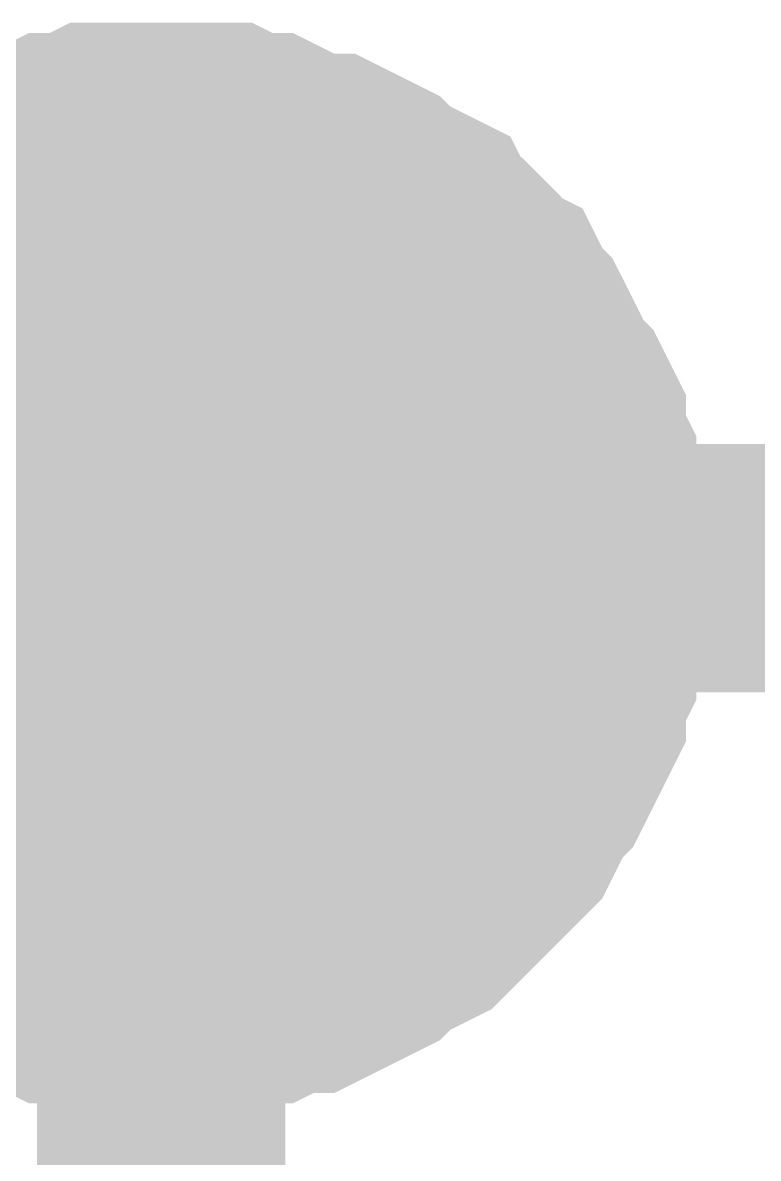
# Model space of a CAD drawing. Header units: inches. Extents: x 0 to 569, y 0 to 432.
# Drawn here: x 370.676 to 371.563, y 136.445 to 137.816 of the extents above; entities that cross this region are included whole.
import ezdxf

# ---------------------------------------------------------------- set-up
doc = ezdxf.new("R2010")
doc.units = ezdxf.units.IN
doc.layers.add('Sheet', color=255, linetype='Continuous')

msp = doc.modelspace()

# ---------------------------------------------------------------- linework, layer by layer
at = {"layer": 'Sheet'}
for points in [[(370.52, 137.542, 0.2997, 0.2997, 0), (370.5448, 137.5668, 0.2997, 0.2997, 0), (370.5572, 137.5792, 0.2997, 0.2997, 0), (370.582, 137.5916, 0.2997, 0.2997, 0), (370.6068, 137.604, 0.2997, 0.2997, 0), (370.6316, 137.6164, 0.2997, 0.2997, 0), (370.644, 137.6288, 0.2997, 0.2997, 0), (370.6688, 137.6288, 0.2997, 0.2997, 0), (370.6937, 137.6412, 0.2997, 0.2997, 0), (370.7185, 137.6536, 0.2997, 0.2997, 0), (370.7433, 137.6536, 0.2997, 0.2997, 0), (370.7681, 137.666, 0.2997, 0.2997, 0), (370.7929, 137.666, 0.2997, 0.2997, 0), (370.8177, 137.666, 0.2997, 0.2997, 0), (370.8425, 137.666, 0.2997, 0.2997, 0)], [(370.52, 137.542, 0.2997, 0.2997, 0), (370.5448, 137.5668, 0.2997, 0.2997, 0), (370.5572, 137.5792, 0.2997, 0.2997, 0), (370.582, 137.5916, 0.2997, 0.2997, 0), (370.6068, 137.604, 0.2997, 0.2997, 0), (370.6316, 137.6164, 0.2997, 0.2997, 0), (370.644, 137.6288, 0.2997, 0.2997, 0), (370.6688, 137.6288, 0.2997, 0.2997, 0), (370.6937, 137.6412, 0.2997, 0.2997, 0), (370.7185, 137.6536, 0.2997, 0.2997, 0), (370.7433, 137.6536, 0.2997, 0.2997, 0), (370.7681, 137.666, 0.2997, 0.2997, 0), (370.7929, 137.666, 0.2997, 0.2997, 0), (370.8177, 137.666, 0.2997, 0.2997, 0), (370.8425, 137.666, 0.2997, 0.2997, 0)], [(370.52, 137.542, 0.2997, 0.2997, 0), (370.5448, 137.5668, 0.2997, 0.2997, 0), (370.5572, 137.5792, 0.2997, 0.2997, 0), (370.582, 137.5916, 0.2997, 0.2997, 0), (370.6068, 137.604, 0.2997, 0.2997, 0), (370.6316, 137.6164, 0.2997, 0.2997, 0), (370.644, 137.6288, 0.2997, 0.2997, 0), (370.6688, 137.6288, 0.2997, 0.2997, 0), (370.6937, 137.6412, 0.2997, 0.2997, 0), (370.7185, 137.6536, 0.2997, 0.2997, 0), (370.7433, 137.6536, 0.2997, 0.2997, 0), (370.7681, 137.666, 0.2997, 0.2997, 0), (370.7929, 137.666, 0.2997, 0.2997, 0), (370.8177, 137.666, 0.2997, 0.2997, 0), (370.8425, 137.666, 0.2997, 0.2997, 0)], [(370.52, 137.542, 0.2997, 0.2997, 0), (370.5448, 137.5668, 0.2997, 0.2997, 0), (370.5572, 137.5792, 0.2997, 0.2997, 0), (370.582, 137.5916, 0.2997, 0.2997, 0), (370.6068, 137.604, 0.2997, 0.2997, 0), (370.6316, 137.6164, 0.2997, 0.2997, 0), (370.644, 137.6288, 0.2997, 0.2997, 0), (370.6688, 137.6288, 0.2997, 0.2997, 0), (370.6937, 137.6412, 0.2997, 0.2997, 0), (370.7185, 137.6536, 0.2997, 0.2997, 0), (370.7433, 137.6536, 0.2997, 0.2997, 0), (370.7681, 137.666, 0.2997, 0.2997, 0), (370.7929, 137.666, 0.2997, 0.2997, 0), (370.8177, 137.666, 0.2997, 0.2997, 0), (370.8425, 137.666, 0.2997, 0.2997, 0)], [(370.8425, 137.666, 0.2997, 0.2997, 0), (370.8425, 137.666, 0.2997, 0.2997, 0)], [(370.8425, 137.666, 0.2997, 0.2997, 0), (370.8673, 137.666, 0.2997, 0.2997, 0), (370.8921, 137.666, 0.2997, 0.2997, 0), (370.9169, 137.666, 0.2997, 0.2997, 0), (370.9417, 137.6536, 0.2997, 0.2997, 0), (370.9665, 137.6536, 0.2997, 0.2997, 0), (370.9913, 137.6412, 0.2997, 0.2997, 0), (371.0161, 137.6288, 0.2997, 0.2997, 0), (371.0409, 137.6288, 0.2997, 0.2997, 0), (371.0657, 137.6164, 0.2997, 0.2997, 0), (371.0905, 137.604, 0.2997, 0.2997, 0), (371.1029, 137.5916, 0.2997, 0.2997, 0), (371.1277, 137.5792, 0.2997, 0.2997, 0), (371.1525, 137.5668, 0.2997, 0.2997, 0), (371.1649, 137.542, 0.2997, 0.2997, 0), (371.1897, 137.5296, 0.2997, 0.2997, 0), (371.2021, 137.5172, 0.2997, 0.2997, 0), (371.2146, 137.4924, 0.2997, 0.2997, 0), (371.2394, 137.48, 0.2997, 0.2997, 0), (371.2518, 137.4552, 0.2997, 0.2997, 0), (371.2642, 137.4428, 0.2997, 0.2997, 0), (371.2766, 137.418, 0.2997, 0.2997, 0), (371.289, 137.3932, 0.2997, 0.2997, 0), (371.3014, 137.3684, 0.2997, 0.2997, 0), (371.3138, 137.356, 0.2997, 0.2997, 0), (371.3262, 137.3312, 0.2997, 0.2997, 0), (371.3262, 137.3063, 0.2997, 0.2997, 0), (371.3386, 137.2815, 0.2997, 0.2997, 0), (371.3386, 137.2567, 0.2997, 0.2997, 0), (371.351, 137.2319, 0.2997, 0.2997, 0), (371.351, 137.2071, 0.2997, 0.2997, 0), (371.351, 137.1823, 0.2997, 0.2997, 0), (371.351, 137.1575, 0.2997, 0.2997, 0)], [(370.8425, 137.666, 0.2997, 0.2997, 0), (370.8425, 137.666, 0.2997, 0.2997, 0)], [(370.8425, 137.666, 0.2997, 0.2997, 0), (370.8673, 137.666, 0.2997, 0.2997, 0), (370.8921, 137.666, 0.2997, 0.2997, 0), (370.9169, 137.666, 0.2997, 0.2997, 0), (370.9417, 137.6536, 0.2997, 0.2997, 0), (370.9665, 137.6536, 0.2997, 0.2997, 0), (370.9913, 137.6412, 0.2997, 0.2997, 0), (371.0161, 137.6288, 0.2997, 0.2997, 0), (371.0409, 137.6288, 0.2997, 0.2997, 0), (371.0657, 137.6164, 0.2997, 0.2997, 0), (371.0905, 137.604, 0.2997, 0.2997, 0), (371.1029, 137.5916, 0.2997, 0.2997, 0), (371.1277, 137.5792, 0.2997, 0.2997, 0), (371.1525, 137.5668, 0.2997, 0.2997, 0), (371.1649, 137.542, 0.2997, 0.2997, 0), (371.1897, 137.5296, 0.2997, 0.2997, 0), (371.2021, 137.5172, 0.2997, 0.2997, 0), (371.2146, 137.4924, 0.2997, 0.2997, 0), (371.2394, 137.48, 0.2997, 0.2997, 0), (371.2518, 137.4552, 0.2997, 0.2997, 0), (371.2642, 137.4428, 0.2997, 0.2997, 0), (371.2766, 137.418, 0.2997, 0.2997, 0), (371.289, 137.3932, 0.2997, 0.2997, 0), (371.3014, 137.3684, 0.2997, 0.2997, 0), (371.3138, 137.356, 0.2997, 0.2997, 0), (371.3262, 137.3312, 0.2997, 0.2997, 0), (371.3262, 137.3063, 0.2997, 0.2997, 0), (371.3386, 137.2815, 0.2997, 0.2997, 0), (371.3386, 137.2567, 0.2997, 0.2997, 0), (371.351, 137.2319, 0.2997, 0.2997, 0), (371.351, 137.2071, 0.2997, 0.2997, 0), (371.351, 137.1823, 0.2997, 0.2997, 0), (371.351, 137.1575, 0.2997, 0.2997, 0)], [(370.8425, 137.666, 0.2997, 0.2997, 0), (370.8425, 137.666, 0.2997, 0.2997, 0)], [(370.8425, 137.666, 0.2997, 0.2997, 0), (370.8673, 137.666, 0.2997, 0.2997, 0), (370.8921, 137.666, 0.2997, 0.2997, 0), (370.9169, 137.666, 0.2997, 0.2997, 0), (370.9417, 137.6536, 0.2997, 0.2997, 0), (370.9665, 137.6536, 0.2997, 0.2997, 0), (370.9913, 137.6412, 0.2997, 0.2997, 0), (371.0161, 137.6288, 0.2997, 0.2997, 0), (371.0409, 137.6288, 0.2997, 0.2997, 0), (371.0657, 137.6164, 0.2997, 0.2997, 0), (371.0905, 137.604, 0.2997, 0.2997, 0), (371.1029, 137.5916, 0.2997, 0.2997, 0), (371.1277, 137.5792, 0.2997, 0.2997, 0), (371.1525, 137.5668, 0.2997, 0.2997, 0), (371.1649, 137.542, 0.2997, 0.2997, 0), (371.1897, 137.5296, 0.2997, 0.2997, 0), (371.2021, 137.5172, 0.2997, 0.2997, 0), (371.2146, 137.4924, 0.2997, 0.2997, 0), (371.2394, 137.48, 0.2997, 0.2997, 0), (371.2518, 137.4552, 0.2997, 0.2997, 0), (371.2642, 137.4428, 0.2997, 0.2997, 0), (371.2766, 137.418, 0.2997, 0.2997, 0), (371.289, 137.3932, 0.2997, 0.2997, 0), (371.3014, 137.3684, 0.2997, 0.2997, 0), (371.3138, 137.356, 0.2997, 0.2997, 0), (371.3262, 137.3312, 0.2997, 0.2997, 0), (371.3262, 137.3063, 0.2997, 0.2997, 0), (371.3386, 137.2815, 0.2997, 0.2997, 0), (371.3386, 137.2567, 0.2997, 0.2997, 0), (371.351, 137.2319, 0.2997, 0.2997, 0), (371.351, 137.2071, 0.2997, 0.2997, 0), (371.351, 137.1823, 0.2997, 0.2997, 0), (371.351, 137.1575, 0.2997, 0.2997, 0)], [(370.8425, 137.666, 0.2997, 0.2997, 0), (370.8425, 137.666, 0.2997, 0.2997, 0)], [(370.8425, 137.666, 0.2997, 0.2997, 0), (370.8673, 137.666, 0.2997, 0.2997, 0), (370.8921, 137.666, 0.2997, 0.2997, 0), (370.9169, 137.666, 0.2997, 0.2997, 0), (370.9417, 137.6536, 0.2997, 0.2997, 0), (370.9665, 137.6536, 0.2997, 0.2997, 0), (370.9913, 137.6412, 0.2997, 0.2997, 0), (371.0161, 137.6288, 0.2997, 0.2997, 0), (371.0409, 137.6288, 0.2997, 0.2997, 0), (371.0657, 137.6164, 0.2997, 0.2997, 0), (371.0905, 137.604, 0.2997, 0.2997, 0), (371.1029, 137.5916, 0.2997, 0.2997, 0), (371.1277, 137.5792, 0.2997, 0.2997, 0), (371.1525, 137.5668, 0.2997, 0.2997, 0), (371.1649, 137.542, 0.2997, 0.2997, 0), (371.1897, 137.5296, 0.2997, 0.2997, 0), (371.2021, 137.5172, 0.2997, 0.2997, 0), (371.2146, 137.4924, 0.2997, 0.2997, 0), (371.2394, 137.48, 0.2997, 0.2997, 0), (371.2518, 137.4552, 0.2997, 0.2997, 0), (371.2642, 137.4428, 0.2997, 0.2997, 0), (371.2766, 137.418, 0.2997, 0.2997, 0), (371.289, 137.3932, 0.2997, 0.2997, 0), (371.3014, 137.3684, 0.2997, 0.2997, 0), (371.3138, 137.356, 0.2997, 0.2997, 0), (371.3262, 137.3312, 0.2997, 0.2997, 0), (371.3262, 137.3063, 0.2997, 0.2997, 0), (371.3386, 137.2815, 0.2997, 0.2997, 0), (371.3386, 137.2567, 0.2997, 0.2997, 0), (371.351, 137.2319, 0.2997, 0.2997, 0), (371.351, 137.2071, 0.2997, 0.2997, 0), (371.351, 137.1823, 0.2997, 0.2997, 0), (371.351, 137.1575, 0.2997, 0.2997, 0)], [(370.6068, 137.604, 0.0991, 0.0991, 0), (370.6316, 137.6164, 0.0991, 0.0991, 0), (370.644, 137.6288, 0.0991, 0.0991, 0), (370.6688, 137.6288, 0.0991, 0.0991, 0), (370.6937, 137.6412, 0.0991, 0.0991, 0), (370.7185, 137.6536, 0.0991, 0.0991, 0), (370.7433, 137.6536, 0.0991, 0.0991, 0), (370.7681, 137.666, 0.0991, 0.0991, 0), (370.7929, 137.666, 0.0991, 0.0991, 0), (370.8177, 137.666, 0.0991, 0.0991, 0), (370.8425, 137.666, 0.0991, 0.0991, 0)], [(370.6068, 137.604, 0.0991, 0.0991, 0), (370.6316, 137.6164, 0.0991, 0.0991, 0), (370.644, 137.6288, 0.0991, 0.0991, 0), (370.6688, 137.6288, 0.0991, 0.0991, 0), (370.6937, 137.6412, 0.0991, 0.0991, 0), (370.7185, 137.6536, 0.0991, 0.0991, 0), (370.7433, 137.6536, 0.0991, 0.0991, 0), (370.7681, 137.666, 0.0991, 0.0991, 0), (370.7929, 137.666, 0.0991, 0.0991, 0), (370.8177, 137.666, 0.0991, 0.0991, 0), (370.8425, 137.666, 0.0991, 0.0991, 0)], [(370.6068, 137.604, 0.0991, 0.0991, 0), (370.6316, 137.6164, 0.0991, 0.0991, 0), (370.644, 137.6288, 0.0991, 0.0991, 0), (370.6688, 137.6288, 0.0991, 0.0991, 0), (370.6937, 137.6412, 0.0991, 0.0991, 0), (370.7185, 137.6536, 0.0991, 0.0991, 0), (370.7433, 137.6536, 0.0991, 0.0991, 0), (370.7681, 137.666, 0.0991, 0.0991, 0), (370.7929, 137.666, 0.0991, 0.0991, 0), (370.8177, 137.666, 0.0991, 0.0991, 0), (370.8425, 137.666, 0.0991, 0.0991, 0)], [(370.6068, 137.604, 0.0991, 0.0991, 0), (370.6316, 137.6164, 0.0991, 0.0991, 0), (370.644, 137.6288, 0.0991, 0.0991, 0), (370.6688, 137.6288, 0.0991, 0.0991, 0), (370.6937, 137.6412, 0.0991, 0.0991, 0), (370.7185, 137.6536, 0.0991, 0.0991, 0), (370.7433, 137.6536, 0.0991, 0.0991, 0), (370.7681, 137.666, 0.0991, 0.0991, 0), (370.7929, 137.666, 0.0991, 0.0991, 0), (370.8177, 137.666, 0.0991, 0.0991, 0), (370.8425, 137.666, 0.0991, 0.0991, 0)], [(370.8425, 137.666, 0.0991, 0.0991, 0), (370.8425, 137.666, 0.0991, 0.0991, 0)], [(370.8425, 137.666, 0.0991, 0.0991, 0), (370.8673, 137.666, 0.0991, 0.0991, 0), (370.8921, 137.666, 0.0991, 0.0991, 0), (370.9169, 137.666, 0.0991, 0.0991, 0), (370.9417, 137.6536, 0.0991, 0.0991, 0), (370.9665, 137.6536, 0.0991, 0.0991, 0), (370.9913, 137.6412, 0.0991, 0.0991, 0), (371.0161, 137.6288, 0.0991, 0.0991, 0), (371.0409, 137.6288, 0.0991, 0.0991, 0), (371.0657, 137.6164, 0.0991, 0.0991, 0), (371.0905, 137.604, 0.0991, 0.0991, 0), (371.1029, 137.5916, 0.0991, 0.0991, 0), (371.1277, 137.5792, 0.0991, 0.0991, 0), (371.1525, 137.5668, 0.0991, 0.0991, 0), (371.1649, 137.542, 0.0991, 0.0991, 0), (371.1897, 137.5296, 0.0991, 0.0991, 0), (371.2021, 137.5172, 0.0991, 0.0991, 0), (371.2146, 137.4924, 0.0991, 0.0991, 0), (371.2394, 137.48, 0.0991, 0.0991, 0), (371.2518, 137.4552, 0.0991, 0.0991, 0), (371.2642, 137.4428, 0.0991, 0.0991, 0), (371.2766, 137.418, 0.0991, 0.0991, 0), (371.289, 137.3932, 0.0991, 0.0991, 0), (371.3014, 137.3684, 0.0991, 0.0991, 0), (371.3138, 137.356, 0.0991, 0.0991, 0), (371.3262, 137.3312, 0.0991, 0.0991, 0), (371.3262, 137.3063, 0.0991, 0.0991, 0), (371.3386, 137.2815, 0.0991, 0.0991, 0), (371.3386, 137.2567, 0.0991, 0.0991, 0), (371.351, 137.2319, 0.0991, 0.0991, 0), (371.351, 137.2071, 0.0991, 0.0991, 0), (371.351, 137.1823, 0.0991, 0.0991, 0), (371.351, 137.1575, 0.0991, 0.0991, 0)], [(370.8425, 137.666, 0.0991, 0.0991, 0), (370.8425, 137.666, 0.0991, 0.0991, 0)], [(370.8425, 137.666, 0.0991, 0.0991, 0), (370.8673, 137.666, 0.0991, 0.0991, 0), (370.8921, 137.666, 0.0991, 0.0991, 0), (370.9169, 137.666, 0.0991, 0.0991, 0), (370.9417, 137.6536, 0.0991, 0.0991, 0), (370.9665, 137.6536, 0.0991, 0.0991, 0), (370.9913, 137.6412, 0.0991, 0.0991, 0), (371.0161, 137.6288, 0.0991, 0.0991, 0), (371.0409, 137.6288, 0.0991, 0.0991, 0), (371.0657, 137.6164, 0.0991, 0.0991, 0), (371.0905, 137.604, 0.0991, 0.0991, 0), (371.1029, 137.5916, 0.0991, 0.0991, 0), (371.1277, 137.5792, 0.0991, 0.0991, 0), (371.1525, 137.5668, 0.0991, 0.0991, 0), (371.1649, 137.542, 0.0991, 0.0991, 0), (371.1897, 137.5296, 0.0991, 0.0991, 0), (371.2021, 137.5172, 0.0991, 0.0991, 0), (371.2146, 137.4924, 0.0991, 0.0991, 0), (371.2394, 137.48, 0.0991, 0.0991, 0), (371.2518, 137.4552, 0.0991, 0.0991, 0), (371.2642, 137.4428, 0.0991, 0.0991, 0), (371.2766, 137.418, 0.0991, 0.0991, 0), (371.289, 137.3932, 0.0991, 0.0991, 0), (371.3014, 137.3684, 0.0991, 0.0991, 0), (371.3138, 137.356, 0.0991, 0.0991, 0), (371.3262, 137.3312, 0.0991, 0.0991, 0), (371.3262, 137.3063, 0.0991, 0.0991, 0), (371.3386, 137.2815, 0.0991, 0.0991, 0), (371.3386, 137.2567, 0.0991, 0.0991, 0), (371.351, 137.2319, 0.0991, 0.0991, 0), (371.351, 137.2071, 0.0991, 0.0991, 0), (371.351, 137.1823, 0.0991, 0.0991, 0), (371.351, 137.1575, 0.0991, 0.0991, 0)], [(370.8425, 137.666, 0.0991, 0.0991, 0), (370.8425, 137.666, 0.0991, 0.0991, 0)], [(370.8425, 137.666, 0.0991, 0.0991, 0), (370.8673, 137.666, 0.0991, 0.0991, 0), (370.8921, 137.666, 0.0991, 0.0991, 0), (370.9169, 137.666, 0.0991, 0.0991, 0), (370.9417, 137.6536, 0.0991, 0.0991, 0), (370.9665, 137.6536, 0.0991, 0.0991, 0), (370.9913, 137.6412, 0.0991, 0.0991, 0), (371.0161, 137.6288, 0.0991, 0.0991, 0), (371.0409, 137.6288, 0.0991, 0.0991, 0), (371.0657, 137.6164, 0.0991, 0.0991, 0), (371.0905, 137.604, 0.0991, 0.0991, 0), (371.1029, 137.5916, 0.0991, 0.0991, 0), (371.1277, 137.5792, 0.0991, 0.0991, 0), (371.1525, 137.5668, 0.0991, 0.0991, 0), (371.1649, 137.542, 0.0991, 0.0991, 0), (371.1897, 137.5296, 0.0991, 0.0991, 0), (371.2021, 137.5172, 0.0991, 0.0991, 0), (371.2146, 137.4924, 0.0991, 0.0991, 0), (371.2394, 137.48, 0.0991, 0.0991, 0), (371.2518, 137.4552, 0.0991, 0.0991, 0), (371.2642, 137.4428, 0.0991, 0.0991, 0), (371.2766, 137.418, 0.0991, 0.0991, 0), (371.289, 137.3932, 0.0991, 0.0991, 0), (371.3014, 137.3684, 0.0991, 0.0991, 0), (371.3138, 137.356, 0.0991, 0.0991, 0), (371.3262, 137.3312, 0.0991, 0.0991, 0), (371.3262, 137.3063, 0.0991, 0.0991, 0), (371.3386, 137.2815, 0.0991, 0.0991, 0), (371.3386, 137.2567, 0.0991, 0.0991, 0), (371.351, 137.2319, 0.0991, 0.0991, 0), (371.351, 137.2071, 0.0991, 0.0991, 0), (371.351, 137.1823, 0.0991, 0.0991, 0), (371.351, 137.1575, 0.0991, 0.0991, 0)], [(370.8425, 137.666, 0.0991, 0.0991, 0), (370.8425, 137.666, 0.0991, 0.0991, 0)], [(370.8425, 137.666, 0.0991, 0.0991, 0), (370.8673, 137.666, 0.0991, 0.0991, 0), (370.8921, 137.666, 0.0991, 0.0991, 0), (370.9169, 137.666, 0.0991, 0.0991, 0), (370.9417, 137.6536, 0.0991, 0.0991, 0), (370.9665, 137.6536, 0.0991, 0.0991, 0), (370.9913, 137.6412, 0.0991, 0.0991, 0), (371.0161, 137.6288, 0.0991, 0.0991, 0), (371.0409, 137.6288, 0.0991, 0.0991, 0), (371.0657, 137.6164, 0.0991, 0.0991, 0), (371.0905, 137.604, 0.0991, 0.0991, 0), (371.1029, 137.5916, 0.0991, 0.0991, 0), (371.1277, 137.5792, 0.0991, 0.0991, 0), (371.1525, 137.5668, 0.0991, 0.0991, 0), (371.1649, 137.542, 0.0991, 0.0991, 0), (371.1897, 137.5296, 0.0991, 0.0991, 0), (371.2021, 137.5172, 0.0991, 0.0991, 0), (371.2146, 137.4924, 0.0991, 0.0991, 0), (371.2394, 137.48, 0.0991, 0.0991, 0), (371.2518, 137.4552, 0.0991, 0.0991, 0), (371.2642, 137.4428, 0.0991, 0.0991, 0), (371.2766, 137.418, 0.0991, 0.0991, 0), (371.289, 137.3932, 0.0991, 0.0991, 0), (371.3014, 137.3684, 0.0991, 0.0991, 0), (371.3138, 137.356, 0.0991, 0.0991, 0), (371.3262, 137.3312, 0.0991, 0.0991, 0), (371.3262, 137.3063, 0.0991, 0.0991, 0), (371.3386, 137.2815, 0.0991, 0.0991, 0), (371.3386, 137.2567, 0.0991, 0.0991, 0), (371.351, 137.2319, 0.0991, 0.0991, 0), (371.351, 137.2071, 0.0991, 0.0991, 0), (371.351, 137.1823, 0.0991, 0.0991, 0), (371.351, 137.1575, 0.0991, 0.0991, 0)], [(368.3, 127, 0.2997, 0.2997, 0), (370.8425, 127, 0.2997, 0.2997, 0), (370.8425, 137.1575, 0.2997, 0.2997, 0), (368.3, 137.1575, 0.2997, 0.2997, 0)], [(371.351, 137.1575, 0.2997, 0.2997, 0), (371.351, 137.1327, 0.2997, 0.2997, 0), (371.351, 137.1079, 0.2997, 0.2997, 0), (371.351, 137.0831, 0.2997, 0.2997, 0), (371.3386, 137.0583, 0.2997, 0.2997, 0), (371.3386, 137.0335, 0.2997, 0.2997, 0), (371.3262, 137.0087, 0.2997, 0.2997, 0), (371.3262, 136.9839, 0.2997, 0.2997, 0), (371.3138, 136.9591, 0.2997, 0.2997, 0), (371.3014, 136.9343, 0.2997, 0.2997, 0), (371.289, 136.9095, 0.2997, 0.2997, 0), (371.2766, 136.8971, 0.2997, 0.2997, 0), (371.2642, 136.8723, 0.2997, 0.2997, 0), (371.2518, 136.8475, 0.2997, 0.2997, 0), (371.2394, 136.8351, 0.2997, 0.2997, 0), (371.2146, 136.8103, 0.2997, 0.2997, 0), (371.2021, 136.7979, 0.2997, 0.2997, 0), (371.1897, 136.7854, 0.2997, 0.2997, 0), (371.1649, 136.7606, 0.2997, 0.2997, 0), (371.1525, 136.7482, 0.2997, 0.2997, 0), (371.1277, 136.7358, 0.2997, 0.2997, 0), (371.1029, 136.7234, 0.2997, 0.2997, 0), (371.0905, 136.711, 0.2997, 0.2997, 0), (371.0657, 136.6986, 0.2997, 0.2997, 0), (371.0409, 136.6862, 0.2997, 0.2997, 0), (371.0161, 136.6738, 0.2997, 0.2997, 0), (370.9913, 136.6738, 0.2997, 0.2997, 0), (370.9665, 136.6614, 0.2997, 0.2997, 0), (370.9417, 136.6614, 0.2997, 0.2997, 0), (370.9169, 136.649, 0.2997, 0.2997, 0), (370.8921, 136.649, 0.2997, 0.2997, 0), (370.8673, 136.649, 0.2997, 0.2997, 0), (370.8425, 136.649, 0.2997, 0.2997, 0)], [(370.8425, 137.1575, 0.2997, 0.2997, 0), (386.085, 137.1575, 0.2997, 0.2997, 0)], [(371.351, 137.1575, 0.2997, 0.2997, 0), (371.351, 137.1327, 0.2997, 0.2997, 0), (371.351, 137.1079, 0.2997, 0.2997, 0), (371.351, 137.0831, 0.2997, 0.2997, 0), (371.3386, 137.0583, 0.2997, 0.2997, 0), (371.3386, 137.0335, 0.2997, 0.2997, 0), (371.3262, 137.0087, 0.2997, 0.2997, 0), (371.3262, 136.9839, 0.2997, 0.2997, 0), (371.3138, 136.9591, 0.2997, 0.2997, 0), (371.3014, 136.9343, 0.2997, 0.2997, 0), (371.289, 136.9095, 0.2997, 0.2997, 0), (371.2766, 136.8971, 0.2997, 0.2997, 0), (371.2642, 136.8723, 0.2997, 0.2997, 0), (371.2518, 136.8475, 0.2997, 0.2997, 0), (371.2394, 136.8351, 0.2997, 0.2997, 0), (371.2146, 136.8103, 0.2997, 0.2997, 0), (371.2021, 136.7979, 0.2997, 0.2997, 0), (371.1897, 136.7854, 0.2997, 0.2997, 0), (371.1649, 136.7606, 0.2997, 0.2997, 0), (371.1525, 136.7482, 0.2997, 0.2997, 0), (371.1277, 136.7358, 0.2997, 0.2997, 0), (371.1029, 136.7234, 0.2997, 0.2997, 0), (371.0905, 136.711, 0.2997, 0.2997, 0), (371.0657, 136.6986, 0.2997, 0.2997, 0), (371.0409, 136.6862, 0.2997, 0.2997, 0), (371.0161, 136.6738, 0.2997, 0.2997, 0), (370.9913, 136.6738, 0.2997, 0.2997, 0), (370.9665, 136.6614, 0.2997, 0.2997, 0), (370.9417, 136.6614, 0.2997, 0.2997, 0), (370.9169, 136.649, 0.2997, 0.2997, 0), (370.8921, 136.649, 0.2997, 0.2997, 0), (370.8673, 136.649, 0.2997, 0.2997, 0), (370.8425, 136.649, 0.2997, 0.2997, 0)], [(371.351, 137.1575, 0.2997, 0.2997, 0), (371.351, 137.1327, 0.2997, 0.2997, 0), (371.351, 137.1079, 0.2997, 0.2997, 0), (371.351, 137.0831, 0.2997, 0.2997, 0), (371.3386, 137.0583, 0.2997, 0.2997, 0), (371.3386, 137.0335, 0.2997, 0.2997, 0), (371.3262, 137.0087, 0.2997, 0.2997, 0), (371.3262, 136.9839, 0.2997, 0.2997, 0), (371.3138, 136.9591, 0.2997, 0.2997, 0), (371.3014, 136.9343, 0.2997, 0.2997, 0), (371.289, 136.9095, 0.2997, 0.2997, 0), (371.2766, 136.8971, 0.2997, 0.2997, 0), (371.2642, 136.8723, 0.2997, 0.2997, 0), (371.2518, 136.8475, 0.2997, 0.2997, 0), (371.2394, 136.8351, 0.2997, 0.2997, 0), (371.2146, 136.8103, 0.2997, 0.2997, 0), (371.2021, 136.7979, 0.2997, 0.2997, 0), (371.1897, 136.7854, 0.2997, 0.2997, 0), (371.1649, 136.7606, 0.2997, 0.2997, 0), (371.1525, 136.7482, 0.2997, 0.2997, 0), (371.1277, 136.7358, 0.2997, 0.2997, 0), (371.1029, 136.7234, 0.2997, 0.2997, 0), (371.0905, 136.711, 0.2997, 0.2997, 0), (371.0657, 136.6986, 0.2997, 0.2997, 0), (371.0409, 136.6862, 0.2997, 0.2997, 0), (371.0161, 136.6738, 0.2997, 0.2997, 0), (370.9913, 136.6738, 0.2997, 0.2997, 0), (370.9665, 136.6614, 0.2997, 0.2997, 0), (370.9417, 136.6614, 0.2997, 0.2997, 0), (370.9169, 136.649, 0.2997, 0.2997, 0), (370.8921, 136.649, 0.2997, 0.2997, 0), (370.8673, 136.649, 0.2997, 0.2997, 0), (370.8425, 136.649, 0.2997, 0.2997, 0)], [(371.351, 137.1575, 0.2997, 0.2997, 0), (371.351, 137.1327, 0.2997, 0.2997, 0), (371.351, 137.1079, 0.2997, 0.2997, 0), (371.351, 137.0831, 0.2997, 0.2997, 0), (371.3386, 137.0583, 0.2997, 0.2997, 0), (371.3386, 137.0335, 0.2997, 0.2997, 0), (371.3262, 137.0087, 0.2997, 0.2997, 0), (371.3262, 136.9839, 0.2997, 0.2997, 0), (371.3138, 136.9591, 0.2997, 0.2997, 0), (371.3014, 136.9343, 0.2997, 0.2997, 0), (371.289, 136.9095, 0.2997, 0.2997, 0), (371.2766, 136.8971, 0.2997, 0.2997, 0), (371.2642, 136.8723, 0.2997, 0.2997, 0), (371.2518, 136.8475, 0.2997, 0.2997, 0), (371.2394, 136.8351, 0.2997, 0.2997, 0), (371.2146, 136.8103, 0.2997, 0.2997, 0), (371.2021, 136.7979, 0.2997, 0.2997, 0), (371.1897, 136.7854, 0.2997, 0.2997, 0), (371.1649, 136.7606, 0.2997, 0.2997, 0), (371.1525, 136.7482, 0.2997, 0.2997, 0), (371.1277, 136.7358, 0.2997, 0.2997, 0), (371.1029, 136.7234, 0.2997, 0.2997, 0), (371.0905, 136.711, 0.2997, 0.2997, 0), (371.0657, 136.6986, 0.2997, 0.2997, 0), (371.0409, 136.6862, 0.2997, 0.2997, 0), (371.0161, 136.6738, 0.2997, 0.2997, 0), (370.9913, 136.6738, 0.2997, 0.2997, 0), (370.9665, 136.6614, 0.2997, 0.2997, 0), (370.9417, 136.6614, 0.2997, 0.2997, 0), (370.9169, 136.649, 0.2997, 0.2997, 0), (370.8921, 136.649, 0.2997, 0.2997, 0), (370.8673, 136.649, 0.2997, 0.2997, 0), (370.8425, 136.649, 0.2997, 0.2997, 0)], [(371.351, 137.1575, 0.2997, 0.2997, 0), (371.351, 137.1575, 0.2997, 0.2997, 0), (371.351, 137.1575, 0.2997, 0.2997, 0), (371.351, 137.1575, 0.2997, 0.2997, 0), (371.351, 137.1575, 0.2997, 0.2997, 0), (371.351, 137.1575, 0.2997, 0.2997, 0), (371.351, 137.1575, 0.2997, 0.2997, 0), (371.351, 137.1575, 0.2997, 0.2997, 0), (371.351, 137.1575, 0.2997, 0.2997, 0), (371.351, 137.1575, 0.2997, 0.2997, 0), (371.351, 137.1575, 0.2997, 0.2997, 0), (371.351, 137.1575, 0.2997, 0.2997, 0), (371.351, 137.1575, 0.2997, 0.2997, 0), (371.351, 137.1575, 0.2997, 0.2997, 0), (371.351, 137.1575, 0.2997, 0.2997, 0), (371.351, 137.1575, 0.2997, 0.2997, 0), (371.351, 137.1575, 0.2997, 0.2997, 0), (371.351, 137.1575, 0.2997, 0.2997, 0), (371.351, 137.1575, 0.2997, 0.2997, 0), (371.351, 137.1575, 0.2997, 0.2997, 0), (371.351, 137.1575, 0.2997, 0.2997, 0), (371.351, 137.1575, 0.2997, 0.2997, 0), (371.351, 137.1575, 0.2997, 0.2997, 0), (371.351, 137.1575, 0.2997, 0.2997, 0), (371.351, 137.1575, 0.2997, 0.2997, 0), (371.351, 137.1575, 0.2997, 0.2997, 0), (371.351, 137.1575, 0.2997, 0.2997, 0), (371.351, 137.1575, 0.2997, 0.2997, 0), (371.351, 137.1575, 0.2997, 0.2997, 0), (371.351, 137.1575, 0.2997, 0.2997, 0), (371.351, 137.1575, 0.2997, 0.2997, 0), (371.351, 137.1575, 0.2997, 0.2997, 0), (371.351, 137.1575, 0.2997, 0.2997, 0)], [(371.351, 137.1575, 0.2997, 0.2997, 0), (371.351, 137.1575, 0.2997, 0.2997, 0)], [(371.351, 137.1575, 0.2997, 0.2997, 0), (371.351, 137.1575, 0.2997, 0.2997, 0), (371.351, 137.1575, 0.2997, 0.2997, 0), (371.351, 137.1575, 0.2997, 0.2997, 0), (371.351, 137.1575, 0.2997, 0.2997, 0), (371.351, 137.1575, 0.2997, 0.2997, 0), (371.351, 137.1575, 0.2997, 0.2997, 0), (371.351, 137.1575, 0.2997, 0.2997, 0), (371.351, 137.1575, 0.2997, 0.2997, 0), (371.351, 137.1575, 0.2997, 0.2997, 0), (371.351, 137.1575, 0.2997, 0.2997, 0), (371.351, 137.1575, 0.2997, 0.2997, 0), (371.351, 137.1575, 0.2997, 0.2997, 0), (371.351, 137.1575, 0.2997, 0.2997, 0), (371.351, 137.1575, 0.2997, 0.2997, 0), (371.351, 137.1575, 0.2997, 0.2997, 0), (371.351, 137.1575, 0.2997, 0.2997, 0), (371.351, 137.1575, 0.2997, 0.2997, 0), (371.351, 137.1575, 0.2997, 0.2997, 0), (371.351, 137.1575, 0.2997, 0.2997, 0), (371.351, 137.1575, 0.2997, 0.2997, 0), (371.351, 137.1575, 0.2997, 0.2997, 0), (371.351, 137.1575, 0.2997, 0.2997, 0), (371.351, 137.1575, 0.2997, 0.2997, 0), (371.351, 137.1575, 0.2997, 0.2997, 0), (371.351, 137.1575, 0.2997, 0.2997, 0), (371.351, 137.1575, 0.2997, 0.2997, 0), (371.351, 137.1575, 0.2997, 0.2997, 0), (371.351, 137.1575, 0.2997, 0.2997, 0), (371.351, 137.1575, 0.2997, 0.2997, 0), (371.351, 137.1575, 0.2997, 0.2997, 0), (371.351, 137.1575, 0.2997, 0.2997, 0), (371.351, 137.1575, 0.2997, 0.2997, 0)], [(371.351, 137.1575, 0.2997, 0.2997, 0), (371.351, 137.1575, 0.2997, 0.2997, 0)], [(371.351, 137.1575, 0.2997, 0.2997, 0), (371.351, 137.1575, 0.2997, 0.2997, 0), (371.351, 137.1575, 0.2997, 0.2997, 0), (371.351, 137.1575, 0.2997, 0.2997, 0), (371.351, 137.1575, 0.2997, 0.2997, 0), (371.351, 137.1575, 0.2997, 0.2997, 0), (371.351, 137.1575, 0.2997, 0.2997, 0), (371.351, 137.1575, 0.2997, 0.2997, 0), (371.351, 137.1575, 0.2997, 0.2997, 0), (371.351, 137.1575, 0.2997, 0.2997, 0), (371.351, 137.1575, 0.2997, 0.2997, 0), (371.351, 137.1575, 0.2997, 0.2997, 0), (371.351, 137.1575, 0.2997, 0.2997, 0), (371.351, 137.1575, 0.2997, 0.2997, 0), (371.351, 137.1575, 0.2997, 0.2997, 0), (371.351, 137.1575, 0.2997, 0.2997, 0), (371.351, 137.1575, 0.2997, 0.2997, 0), (371.351, 137.1575, 0.2997, 0.2997, 0), (371.351, 137.1575, 0.2997, 0.2997, 0), (371.351, 137.1575, 0.2997, 0.2997, 0), (371.351, 137.1575, 0.2997, 0.2997, 0), (371.351, 137.1575, 0.2997, 0.2997, 0), (371.351, 137.1575, 0.2997, 0.2997, 0), (371.351, 137.1575, 0.2997, 0.2997, 0), (371.351, 137.1575, 0.2997, 0.2997, 0), (371.351, 137.1575, 0.2997, 0.2997, 0), (371.351, 137.1575, 0.2997, 0.2997, 0), (371.351, 137.1575, 0.2997, 0.2997, 0), (371.351, 137.1575, 0.2997, 0.2997, 0), (371.351, 137.1575, 0.2997, 0.2997, 0), (371.351, 137.1575, 0.2997, 0.2997, 0), (371.351, 137.1575, 0.2997, 0.2997, 0), (371.351, 137.1575, 0.2997, 0.2997, 0)], [(371.351, 137.1575, 0.2997, 0.2997, 0), (371.351, 137.1575, 0.2997, 0.2997, 0)], [(371.351, 137.1575, 0.2997, 0.2997, 0), (371.351, 137.1575, 0.2997, 0.2997, 0), (371.351, 137.1575, 0.2997, 0.2997, 0), (371.351, 137.1575, 0.2997, 0.2997, 0), (371.351, 137.1575, 0.2997, 0.2997, 0), (371.351, 137.1575, 0.2997, 0.2997, 0), (371.351, 137.1575, 0.2997, 0.2997, 0), (371.351, 137.1575, 0.2997, 0.2997, 0), (371.351, 137.1575, 0.2997, 0.2997, 0), (371.351, 137.1575, 0.2997, 0.2997, 0), (371.351, 137.1575, 0.2997, 0.2997, 0), (371.351, 137.1575, 0.2997, 0.2997, 0), (371.351, 137.1575, 0.2997, 0.2997, 0), (371.351, 137.1575, 0.2997, 0.2997, 0), (371.351, 137.1575, 0.2997, 0.2997, 0), (371.351, 137.1575, 0.2997, 0.2997, 0), (371.351, 137.1575, 0.2997, 0.2997, 0), (371.351, 137.1575, 0.2997, 0.2997, 0), (371.351, 137.1575, 0.2997, 0.2997, 0), (371.351, 137.1575, 0.2997, 0.2997, 0), (371.351, 137.1575, 0.2997, 0.2997, 0), (371.351, 137.1575, 0.2997, 0.2997, 0), (371.351, 137.1575, 0.2997, 0.2997, 0), (371.351, 137.1575, 0.2997, 0.2997, 0), (371.351, 137.1575, 0.2997, 0.2997, 0), (371.351, 137.1575, 0.2997, 0.2997, 0), (371.351, 137.1575, 0.2997, 0.2997, 0), (371.351, 137.1575, 0.2997, 0.2997, 0), (371.351, 137.1575, 0.2997, 0.2997, 0), (371.351, 137.1575, 0.2997, 0.2997, 0), (371.351, 137.1575, 0.2997, 0.2997, 0), (371.351, 137.1575, 0.2997, 0.2997, 0), (371.351, 137.1575, 0.2997, 0.2997, 0)], [(371.351, 137.1575, 0.2997, 0.2997, 0), (371.351, 137.1575, 0.2997, 0.2997, 0)], [(371.351, 137.1575, 0.0991, 0.0991, 0), (371.351, 137.1327, 0.0991, 0.0991, 0), (371.351, 137.1079, 0.0991, 0.0991, 0), (371.351, 137.0831, 0.0991, 0.0991, 0), (371.3386, 137.0583, 0.0991, 0.0991, 0), (371.3386, 137.0335, 0.0991, 0.0991, 0), (371.3262, 137.0087, 0.0991, 0.0991, 0), (371.3262, 136.9839, 0.0991, 0.0991, 0), (371.3138, 136.9591, 0.0991, 0.0991, 0), (371.3014, 136.9343, 0.0991, 0.0991, 0), (371.289, 136.9095, 0.0991, 0.0991, 0), (371.2766, 136.8971, 0.0991, 0.0991, 0), (371.2642, 136.8723, 0.0991, 0.0991, 0), (371.2518, 136.8475, 0.0991, 0.0991, 0), (371.2394, 136.8351, 0.0991, 0.0991, 0), (371.2146, 136.8103, 0.0991, 0.0991, 0), (371.2021, 136.7979, 0.0991, 0.0991, 0), (371.1897, 136.7854, 0.0991, 0.0991, 0), (371.1649, 136.7606, 0.0991, 0.0991, 0), (371.1525, 136.7482, 0.0991, 0.0991, 0), (371.1277, 136.7358, 0.0991, 0.0991, 0), (371.1029, 136.7234, 0.0991, 0.0991, 0), (371.0905, 136.711, 0.0991, 0.0991, 0), (371.0657, 136.6986, 0.0991, 0.0991, 0), (371.0409, 136.6862, 0.0991, 0.0991, 0), (371.0161, 136.6738, 0.0991, 0.0991, 0), (370.9913, 136.6738, 0.0991, 0.0991, 0), (370.9665, 136.6614, 0.0991, 0.0991, 0), (370.9417, 136.6614, 0.0991, 0.0991, 0), (370.9169, 136.649, 0.0991, 0.0991, 0), (370.8921, 136.649, 0.0991, 0.0991, 0), (370.8673, 136.649, 0.0991, 0.0991, 0), (370.8425, 136.649, 0.0991, 0.0991, 0)], [(371.351, 137.1575, 0.0991, 0.0991, 0), (371.351, 137.1327, 0.0991, 0.0991, 0), (371.351, 137.1079, 0.0991, 0.0991, 0), (371.351, 137.0831, 0.0991, 0.0991, 0), (371.3386, 137.0583, 0.0991, 0.0991, 0), (371.3386, 137.0335, 0.0991, 0.0991, 0), (371.3262, 137.0087, 0.0991, 0.0991, 0), (371.3262, 136.9839, 0.0991, 0.0991, 0), (371.3138, 136.9591, 0.0991, 0.0991, 0), (371.3014, 136.9343, 0.0991, 0.0991, 0), (371.289, 136.9095, 0.0991, 0.0991, 0), (371.2766, 136.8971, 0.0991, 0.0991, 0), (371.2642, 136.8723, 0.0991, 0.0991, 0), (371.2518, 136.8475, 0.0991, 0.0991, 0), (371.2394, 136.8351, 0.0991, 0.0991, 0), (371.2146, 136.8103, 0.0991, 0.0991, 0), (371.2021, 136.7979, 0.0991, 0.0991, 0), (371.1897, 136.7854, 0.0991, 0.0991, 0), (371.1649, 136.7606, 0.0991, 0.0991, 0), (371.1525, 136.7482, 0.0991, 0.0991, 0), (371.1277, 136.7358, 0.0991, 0.0991, 0), (371.1029, 136.7234, 0.0991, 0.0991, 0), (371.0905, 136.711, 0.0991, 0.0991, 0), (371.0657, 136.6986, 0.0991, 0.0991, 0), (371.0409, 136.6862, 0.0991, 0.0991, 0), (371.0161, 136.6738, 0.0991, 0.0991, 0), (370.9913, 136.6738, 0.0991, 0.0991, 0), (370.9665, 136.6614, 0.0991, 0.0991, 0), (370.9417, 136.6614, 0.0991, 0.0991, 0), (370.9169, 136.649, 0.0991, 0.0991, 0), (370.8921, 136.649, 0.0991, 0.0991, 0), (370.8673, 136.649, 0.0991, 0.0991, 0), (370.8425, 136.649, 0.0991, 0.0991, 0)], [(371.351, 137.1575, 0.0991, 0.0991, 0), (371.351, 137.1327, 0.0991, 0.0991, 0), (371.351, 137.1079, 0.0991, 0.0991, 0), (371.351, 137.0831, 0.0991, 0.0991, 0), (371.3386, 137.0583, 0.0991, 0.0991, 0), (371.3386, 137.0335, 0.0991, 0.0991, 0), (371.3262, 137.0087, 0.0991, 0.0991, 0), (371.3262, 136.9839, 0.0991, 0.0991, 0), (371.3138, 136.9591, 0.0991, 0.0991, 0), (371.3014, 136.9343, 0.0991, 0.0991, 0), (371.289, 136.9095, 0.0991, 0.0991, 0), (371.2766, 136.8971, 0.0991, 0.0991, 0), (371.2642, 136.8723, 0.0991, 0.0991, 0), (371.2518, 136.8475, 0.0991, 0.0991, 0), (371.2394, 136.8351, 0.0991, 0.0991, 0), (371.2146, 136.8103, 0.0991, 0.0991, 0), (371.2021, 136.7979, 0.0991, 0.0991, 0), (371.1897, 136.7854, 0.0991, 0.0991, 0), (371.1649, 136.7606, 0.0991, 0.0991, 0), (371.1525, 136.7482, 0.0991, 0.0991, 0), (371.1277, 136.7358, 0.0991, 0.0991, 0), (371.1029, 136.7234, 0.0991, 0.0991, 0), (371.0905, 136.711, 0.0991, 0.0991, 0), (371.0657, 136.6986, 0.0991, 0.0991, 0), (371.0409, 136.6862, 0.0991, 0.0991, 0), (371.0161, 136.6738, 0.0991, 0.0991, 0), (370.9913, 136.6738, 0.0991, 0.0991, 0), (370.9665, 136.6614, 0.0991, 0.0991, 0), (370.9417, 136.6614, 0.0991, 0.0991, 0), (370.9169, 136.649, 0.0991, 0.0991, 0), (370.8921, 136.649, 0.0991, 0.0991, 0), (370.8673, 136.649, 0.0991, 0.0991, 0), (370.8425, 136.649, 0.0991, 0.0991, 0)], [(371.351, 137.1575, 0.0991, 0.0991, 0), (371.351, 137.1327, 0.0991, 0.0991, 0), (371.351, 137.1079, 0.0991, 0.0991, 0), (371.351, 137.0831, 0.0991, 0.0991, 0), (371.3386, 137.0583, 0.0991, 0.0991, 0), (371.3386, 137.0335, 0.0991, 0.0991, 0), (371.3262, 137.0087, 0.0991, 0.0991, 0), (371.3262, 136.9839, 0.0991, 0.0991, 0), (371.3138, 136.9591, 0.0991, 0.0991, 0), (371.3014, 136.9343, 0.0991, 0.0991, 0), (371.289, 136.9095, 0.0991, 0.0991, 0), (371.2766, 136.8971, 0.0991, 0.0991, 0), (371.2642, 136.8723, 0.0991, 0.0991, 0), (371.2518, 136.8475, 0.0991, 0.0991, 0), (371.2394, 136.8351, 0.0991, 0.0991, 0), (371.2146, 136.8103, 0.0991, 0.0991, 0), (371.2021, 136.7979, 0.0991, 0.0991, 0), (371.1897, 136.7854, 0.0991, 0.0991, 0), (371.1649, 136.7606, 0.0991, 0.0991, 0), (371.1525, 136.7482, 0.0991, 0.0991, 0), (371.1277, 136.7358, 0.0991, 0.0991, 0), (371.1029, 136.7234, 0.0991, 0.0991, 0), (371.0905, 136.711, 0.0991, 0.0991, 0), (371.0657, 136.6986, 0.0991, 0.0991, 0), (371.0409, 136.6862, 0.0991, 0.0991, 0), (371.0161, 136.6738, 0.0991, 0.0991, 0), (370.9913, 136.6738, 0.0991, 0.0991, 0), (370.9665, 136.6614, 0.0991, 0.0991, 0), (370.9417, 136.6614, 0.0991, 0.0991, 0), (370.9169, 136.649, 0.0991, 0.0991, 0), (370.8921, 136.649, 0.0991, 0.0991, 0), (370.8673, 136.649, 0.0991, 0.0991, 0), (370.8425, 136.649, 0.0991, 0.0991, 0)], [(371.351, 137.1575, 0.0991, 0.0991, 0), (371.351, 137.1575, 0.0991, 0.0991, 0), (371.351, 137.1575, 0.0991, 0.0991, 0), (371.351, 137.1575, 0.0991, 0.0991, 0), (371.351, 137.1575, 0.0991, 0.0991, 0), (371.351, 137.1575, 0.0991, 0.0991, 0), (371.351, 137.1575, 0.0991, 0.0991, 0), (371.351, 137.1575, 0.0991, 0.0991, 0), (371.351, 137.1575, 0.0991, 0.0991, 0), (371.351, 137.1575, 0.0991, 0.0991, 0), (371.351, 137.1575, 0.0991, 0.0991, 0), (371.351, 137.1575, 0.0991, 0.0991, 0), (371.351, 137.1575, 0.0991, 0.0991, 0), (371.351, 137.1575, 0.0991, 0.0991, 0), (371.351, 137.1575, 0.0991, 0.0991, 0), (371.351, 137.1575, 0.0991, 0.0991, 0), (371.351, 137.1575, 0.0991, 0.0991, 0), (371.351, 137.1575, 0.0991, 0.0991, 0), (371.351, 137.1575, 0.0991, 0.0991, 0), (371.351, 137.1575, 0.0991, 0.0991, 0), (371.351, 137.1575, 0.0991, 0.0991, 0), (371.351, 137.1575, 0.0991, 0.0991, 0), (371.351, 137.1575, 0.0991, 0.0991, 0), (371.351, 137.1575, 0.0991, 0.0991, 0), (371.351, 137.1575, 0.0991, 0.0991, 0), (371.351, 137.1575, 0.0991, 0.0991, 0), (371.351, 137.1575, 0.0991, 0.0991, 0), (371.351, 137.1575, 0.0991, 0.0991, 0), (371.351, 137.1575, 0.0991, 0.0991, 0), (371.351, 137.1575, 0.0991, 0.0991, 0), (371.351, 137.1575, 0.0991, 0.0991, 0), (371.351, 137.1575, 0.0991, 0.0991, 0), (371.351, 137.1575, 0.0991, 0.0991, 0)], [(371.351, 137.1575, 0.0991, 0.0991, 0), (371.351, 137.1575, 0.0991, 0.0991, 0)], [(371.351, 137.1575, 0.0991, 0.0991, 0), (371.351, 137.1575, 0.0991, 0.0991, 0), (371.351, 137.1575, 0.0991, 0.0991, 0), (371.351, 137.1575, 0.0991, 0.0991, 0), (371.351, 137.1575, 0.0991, 0.0991, 0), (371.351, 137.1575, 0.0991, 0.0991, 0), (371.351, 137.1575, 0.0991, 0.0991, 0), (371.351, 137.1575, 0.0991, 0.0991, 0), (371.351, 137.1575, 0.0991, 0.0991, 0), (371.351, 137.1575, 0.0991, 0.0991, 0), (371.351, 137.1575, 0.0991, 0.0991, 0), (371.351, 137.1575, 0.0991, 0.0991, 0), (371.351, 137.1575, 0.0991, 0.0991, 0), (371.351, 137.1575, 0.0991, 0.0991, 0), (371.351, 137.1575, 0.0991, 0.0991, 0), (371.351, 137.1575, 0.0991, 0.0991, 0), (371.351, 137.1575, 0.0991, 0.0991, 0), (371.351, 137.1575, 0.0991, 0.0991, 0), (371.351, 137.1575, 0.0991, 0.0991, 0), (371.351, 137.1575, 0.0991, 0.0991, 0), (371.351, 137.1575, 0.0991, 0.0991, 0), (371.351, 137.1575, 0.0991, 0.0991, 0), (371.351, 137.1575, 0.0991, 0.0991, 0), (371.351, 137.1575, 0.0991, 0.0991, 0), (371.351, 137.1575, 0.0991, 0.0991, 0), (371.351, 137.1575, 0.0991, 0.0991, 0), (371.351, 137.1575, 0.0991, 0.0991, 0), (371.351, 137.1575, 0.0991, 0.0991, 0), (371.351, 137.1575, 0.0991, 0.0991, 0), (371.351, 137.1575, 0.0991, 0.0991, 0), (371.351, 137.1575, 0.0991, 0.0991, 0), (371.351, 137.1575, 0.0991, 0.0991, 0), (371.351, 137.1575, 0.0991, 0.0991, 0)], [(371.351, 137.1575, 0.0991, 0.0991, 0), (371.351, 137.1575, 0.0991, 0.0991, 0)], [(371.351, 137.1575, 0.0991, 0.0991, 0), (371.351, 137.1575, 0.0991, 0.0991, 0), (371.351, 137.1575, 0.0991, 0.0991, 0), (371.351, 137.1575, 0.0991, 0.0991, 0), (371.351, 137.1575, 0.0991, 0.0991, 0), (371.351, 137.1575, 0.0991, 0.0991, 0), (371.351, 137.1575, 0.0991, 0.0991, 0), (371.351, 137.1575, 0.0991, 0.0991, 0), (371.351, 137.1575, 0.0991, 0.0991, 0), (371.351, 137.1575, 0.0991, 0.0991, 0), (371.351, 137.1575, 0.0991, 0.0991, 0), (371.351, 137.1575, 0.0991, 0.0991, 0), (371.351, 137.1575, 0.0991, 0.0991, 0), (371.351, 137.1575, 0.0991, 0.0991, 0), (371.351, 137.1575, 0.0991, 0.0991, 0), (371.351, 137.1575, 0.0991, 0.0991, 0), (371.351, 137.1575, 0.0991, 0.0991, 0), (371.351, 137.1575, 0.0991, 0.0991, 0), (371.351, 137.1575, 0.0991, 0.0991, 0), (371.351, 137.1575, 0.0991, 0.0991, 0), (371.351, 137.1575, 0.0991, 0.0991, 0), (371.351, 137.1575, 0.0991, 0.0991, 0), (371.351, 137.1575, 0.0991, 0.0991, 0), (371.351, 137.1575, 0.0991, 0.0991, 0), (371.351, 137.1575, 0.0991, 0.0991, 0), (371.351, 137.1575, 0.0991, 0.0991, 0), (371.351, 137.1575, 0.0991, 0.0991, 0), (371.351, 137.1575, 0.0991, 0.0991, 0), (371.351, 137.1575, 0.0991, 0.0991, 0), (371.351, 137.1575, 0.0991, 0.0991, 0), (371.351, 137.1575, 0.0991, 0.0991, 0), (371.351, 137.1575, 0.0991, 0.0991, 0), (371.351, 137.1575, 0.0991, 0.0991, 0)], [(371.351, 137.1575, 0.0991, 0.0991, 0), (371.351, 137.1575, 0.0991, 0.0991, 0)], [(371.351, 137.1575, 0.0991, 0.0991, 0), (371.351, 137.1575, 0.0991, 0.0991, 0), (371.351, 137.1575, 0.0991, 0.0991, 0), (371.351, 137.1575, 0.0991, 0.0991, 0), (371.351, 137.1575, 0.0991, 0.0991, 0), (371.351, 137.1575, 0.0991, 0.0991, 0), (371.351, 137.1575, 0.0991, 0.0991, 0), (371.351, 137.1575, 0.0991, 0.0991, 0), (371.351, 137.1575, 0.0991, 0.0991, 0), (371.351, 137.1575, 0.0991, 0.0991, 0), (371.351, 137.1575, 0.0991, 0.0991, 0), (371.351, 137.1575, 0.0991, 0.0991, 0), (371.351, 137.1575, 0.0991, 0.0991, 0), (371.351, 137.1575, 0.0991, 0.0991, 0), (371.351, 137.1575, 0.0991, 0.0991, 0), (371.351, 137.1575, 0.0991, 0.0991, 0), (371.351, 137.1575, 0.0991, 0.0991, 0), (371.351, 137.1575, 0.0991, 0.0991, 0), (371.351, 137.1575, 0.0991, 0.0991, 0), (371.351, 137.1575, 0.0991, 0.0991, 0), (371.351, 137.1575, 0.0991, 0.0991, 0), (371.351, 137.1575, 0.0991, 0.0991, 0), (371.351, 137.1575, 0.0991, 0.0991, 0), (371.351, 137.1575, 0.0991, 0.0991, 0), (371.351, 137.1575, 0.0991, 0.0991, 0), (371.351, 137.1575, 0.0991, 0.0991, 0), (371.351, 137.1575, 0.0991, 0.0991, 0), (371.351, 137.1575, 0.0991, 0.0991, 0), (371.351, 137.1575, 0.0991, 0.0991, 0), (371.351, 137.1575, 0.0991, 0.0991, 0), (371.351, 137.1575, 0.0991, 0.0991, 0), (371.351, 137.1575, 0.0991, 0.0991, 0), (371.351, 137.1575, 0.0991, 0.0991, 0)], [(371.351, 137.1575, 0.0991, 0.0991, 0), (371.351, 137.1575, 0.0991, 0.0991, 0)], [(370.8425, 136.649, 0.2997, 0.2997, 0), (370.8177, 136.649, 0.2997, 0.2997, 0), (370.7929, 136.649, 0.2997, 0.2997, 0), (370.7681, 136.649, 0.2997, 0.2997, 0), (370.7433, 136.6614, 0.2997, 0.2997, 0), (370.7185, 136.6614, 0.2997, 0.2997, 0), (370.6937, 136.6738, 0.2997, 0.2997, 0), (370.6688, 136.6738, 0.2997, 0.2997, 0), (370.644, 136.6862, 0.2997, 0.2997, 0), (370.6316, 136.6986, 0.2997, 0.2997, 0), (370.6068, 136.711, 0.2997, 0.2997, 0), (370.582, 136.7234, 0.2997, 0.2997, 0), (370.5572, 136.7358, 0.2997, 0.2997, 0), (370.5448, 136.7482, 0.2997, 0.2997, 0), (370.52, 136.7606, 0.2997, 0.2997, 0)], [(370.8425, 136.649, 0.2997, 0.2997, 0), (370.8177, 136.649, 0.2997, 0.2997, 0), (370.7929, 136.649, 0.2997, 0.2997, 0), (370.7681, 136.649, 0.2997, 0.2997, 0), (370.7433, 136.6614, 0.2997, 0.2997, 0), (370.7185, 136.6614, 0.2997, 0.2997, 0), (370.6937, 136.6738, 0.2997, 0.2997, 0), (370.6688, 136.6738, 0.2997, 0.2997, 0), (370.644, 136.6862, 0.2997, 0.2997, 0), (370.6316, 136.6986, 0.2997, 0.2997, 0), (370.6068, 136.711, 0.2997, 0.2997, 0), (370.582, 136.7234, 0.2997, 0.2997, 0), (370.5572, 136.7358, 0.2997, 0.2997, 0), (370.5448, 136.7482, 0.2997, 0.2997, 0), (370.52, 136.7606, 0.2997, 0.2997, 0)], [(370.8425, 136.649, 0.2997, 0.2997, 0), (370.8177, 136.649, 0.2997, 0.2997, 0), (370.7929, 136.649, 0.2997, 0.2997, 0), (370.7681, 136.649, 0.2997, 0.2997, 0), (370.7433, 136.6614, 0.2997, 0.2997, 0), (370.7185, 136.6614, 0.2997, 0.2997, 0), (370.6937, 136.6738, 0.2997, 0.2997, 0), (370.6688, 136.6738, 0.2997, 0.2997, 0), (370.644, 136.6862, 0.2997, 0.2997, 0), (370.6316, 136.6986, 0.2997, 0.2997, 0), (370.6068, 136.711, 0.2997, 0.2997, 0), (370.582, 136.7234, 0.2997, 0.2997, 0), (370.5572, 136.7358, 0.2997, 0.2997, 0), (370.5448, 136.7482, 0.2997, 0.2997, 0), (370.52, 136.7606, 0.2997, 0.2997, 0)], [(370.8425, 136.649, 0.2997, 0.2997, 0), (370.8177, 136.649, 0.2997, 0.2997, 0), (370.7929, 136.649, 0.2997, 0.2997, 0), (370.7681, 136.649, 0.2997, 0.2997, 0), (370.7433, 136.6614, 0.2997, 0.2997, 0), (370.7185, 136.6614, 0.2997, 0.2997, 0), (370.6937, 136.6738, 0.2997, 0.2997, 0), (370.6688, 136.6738, 0.2997, 0.2997, 0), (370.644, 136.6862, 0.2997, 0.2997, 0), (370.6316, 136.6986, 0.2997, 0.2997, 0), (370.6068, 136.711, 0.2997, 0.2997, 0), (370.582, 136.7234, 0.2997, 0.2997, 0), (370.5572, 136.7358, 0.2997, 0.2997, 0), (370.5448, 136.7482, 0.2997, 0.2997, 0), (370.52, 136.7606, 0.2997, 0.2997, 0)], [(370.8425, 136.649, 0.0991, 0.0991, 0), (370.8177, 136.649, 0.0991, 0.0991, 0), (370.7929, 136.649, 0.0991, 0.0991, 0), (370.7681, 136.649, 0.0991, 0.0991, 0), (370.7433, 136.6614, 0.0991, 0.0991, 0), (370.7185, 136.6614, 0.0991, 0.0991, 0), (370.6937, 136.6738, 0.0991, 0.0991, 0), (370.6688, 136.6738, 0.0991, 0.0991, 0), (370.644, 136.6862, 0.0991, 0.0991, 0), (370.6316, 136.6986, 0.0991, 0.0991, 0), (370.6068, 136.711, 0.0991, 0.0991, 0)], [(370.8425, 136.649, 0.0991, 0.0991, 0), (370.8177, 136.649, 0.0991, 0.0991, 0), (370.7929, 136.649, 0.0991, 0.0991, 0), (370.7681, 136.649, 0.0991, 0.0991, 0), (370.7433, 136.6614, 0.0991, 0.0991, 0), (370.7185, 136.6614, 0.0991, 0.0991, 0), (370.6937, 136.6738, 0.0991, 0.0991, 0), (370.6688, 136.6738, 0.0991, 0.0991, 0), (370.644, 136.6862, 0.0991, 0.0991, 0), (370.6316, 136.6986, 0.0991, 0.0991, 0), (370.6068, 136.711, 0.0991, 0.0991, 0)], [(370.8425, 136.649, 0.0991, 0.0991, 0), (370.8177, 136.649, 0.0991, 0.0991, 0), (370.7929, 136.649, 0.0991, 0.0991, 0), (370.7681, 136.649, 0.0991, 0.0991, 0), (370.7433, 136.6614, 0.0991, 0.0991, 0), (370.7185, 136.6614, 0.0991, 0.0991, 0), (370.6937, 136.6738, 0.0991, 0.0991, 0), (370.6688, 136.6738, 0.0991, 0.0991, 0), (370.644, 136.6862, 0.0991, 0.0991, 0), (370.6316, 136.6986, 0.0991, 0.0991, 0), (370.6068, 136.711, 0.0991, 0.0991, 0)], [(370.8425, 136.649, 0.0991, 0.0991, 0), (370.8177, 136.649, 0.0991, 0.0991, 0), (370.7929, 136.649, 0.0991, 0.0991, 0), (370.7681, 136.649, 0.0991, 0.0991, 0), (370.7433, 136.6614, 0.0991, 0.0991, 0), (370.7185, 136.6614, 0.0991, 0.0991, 0), (370.6937, 136.6738, 0.0991, 0.0991, 0), (370.6688, 136.6738, 0.0991, 0.0991, 0), (370.644, 136.6862, 0.0991, 0.0991, 0), (370.6316, 136.6986, 0.0991, 0.0991, 0), (370.6068, 136.711, 0.0991, 0.0991, 0)]]:
    msp.add_lwpolyline(points, format="xyseb", dxfattribs=at)
msp.add_lwpolyline([(370.586, 137.16, 0.508, 0.508, 1), (371.094, 137.16, 0.508, 0.508, 1)], format="xyseb", close=True, dxfattribs=at)

doc.saveas('drawing.dxf')
